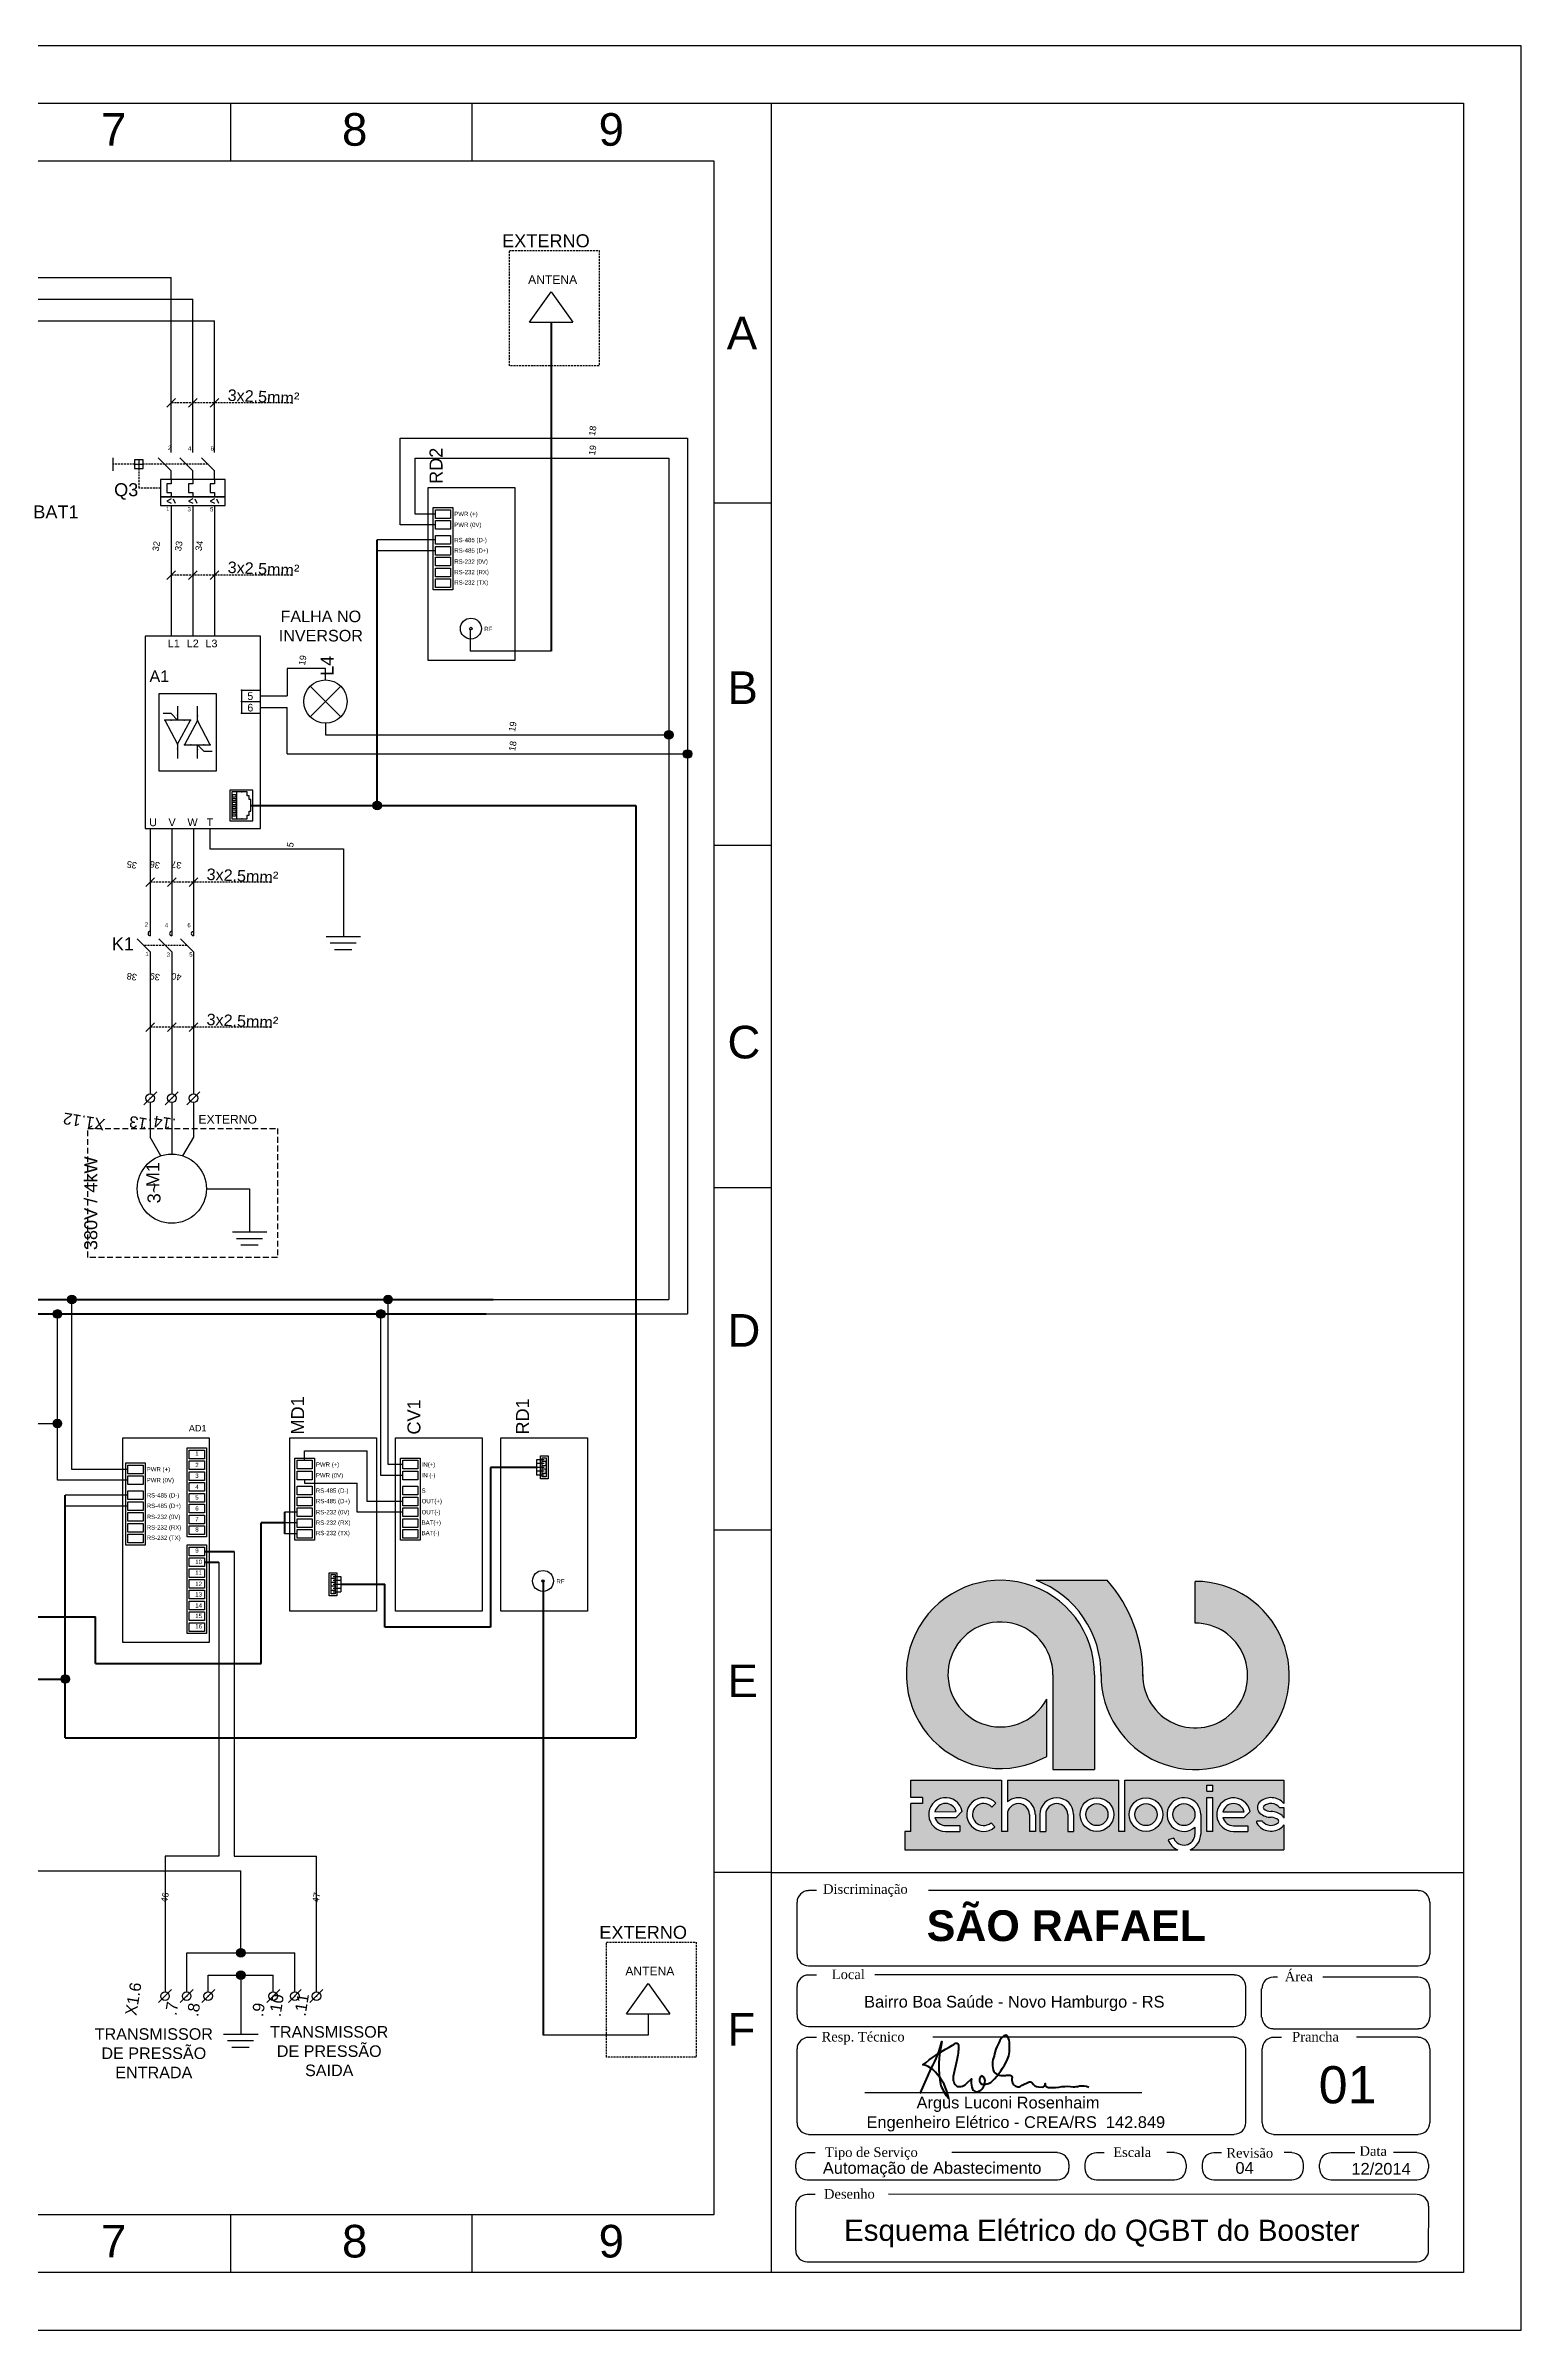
# Model space of a CAD drawing. Header units: millimetres. Extents: x 100 to 940, y 100 to 694.
# Drawn here: x 556 to 940, y 100 to 694 of the extents above; entities that cross this region are included whole.
import ezdxf
from ezdxf.enums import TextEntityAlignment as Align

# ---------------------------------------------------------------- set-up
doc = ezdxf.new("R2010")
doc.units = ezdxf.units.MM
doc.linetypes.add('DASHED', pattern=[0.75, 0.5, -0.25])
doc.layers.add('selo', color=7, linetype='Continuous')
doc.styles.add('Annotative', font='arial.ttf')
doc.styles.add('Notes', font='arial.ttf', dxfattribs={"height": 3})
doc.styles.get("Standard").update_dxf_attribs({"font": 'arial.ttf'})

msp = doc.modelspace()

# ---------------------------------------------------------------- hatches: boundary and pattern name
for points in [[(719.44, 514.8, 1), (717.19, 514.8, 1)], [(724.26, 509.8, 1), (722.01, 509.8, 1)], [(643.59, 496.43, 1), (641.34, 496.43, 1)], [(564.19, 367.97, 1), (561.94, 367.97, 1)], [(646.42, 367.97, 1), (644.17, 367.97, 1)], [(560.44, 364.22, 1), (558.19, 364.22, 1)], [(644.54, 364.22, 1), (642.29, 364.22, 1)], [(560.44, 335.73, 1), (558.19, 335.73, 1)], [(562.51, 269.32, 1), (560.26, 269.32, 1)], [(608.13, 198.14, 1), (605.88, 198.14, 1)], [(608.13, 192.34, 1), (605.88, 192.34, 1)]]:
    msp.add_hatch(color=256).paths.add_polyline_path(points)
at = {"layer": 'selo'}
h = msp.add_hatch(color=0, dxfattribs=at)
h.dxf.hatch_style = 1
h.paths.add_polyline_path([(832.33, 294.98), (813.8, 294.98, -0.314958), (830.72, 270.21, 2.411144), (855.21, 294.7), (855.21, 283.86, -2.45129), (841.58, 270.52, 0.182443)])
h.paths.add_polyline_path([(835.35, 243.04), (806.37, 243.04), (806.37, 237.41, -0.642986), (813.63, 234.09), (813.63, 229.71), (812.12, 229.71), (812.12, 234.09, 1), (806.37, 234.09), (806.37, 229.71), (804.86, 229.71), (804.86, 243.04), (781.24, 243.04), (781.24, 238.48), (784.26, 238.48), (784.26, 236.97), (781.23, 236.97), (781.23, 229.71), (779.69, 229.71), (779.69, 224.92), (850.67, 224.92, -0.214084), (848.15, 227.48), (849.6, 227.91, 0.821242), (855.14, 229.01), (855.14, 230.78, -4.60202), (856.65, 234.09), (856.65, 229.01, -0.309238), (853.85, 224.92), (878.25, 224.92), (878.25, 231.45, -0.100697), (877.78, 230.83, -0.45988), (871.2, 231.81), (871.2, 232.32), (872.69, 232.32, 0.427074), (876.81, 232, 0.410877), (876.82, 232.63, 0.186203), (874.92, 233.36, -0.181325), (872.05, 234.44, -0.458616), (872.04, 237.41, -0.41774), (878.25, 236.93), (878.25, 243.04), (836.89, 243.04), (836.89, 229.71), (835.35, 229.71)])
h.paths.add_polyline_path([(834.02, 234.09, -1), (825.25, 234.09, -1)], flags=16)
h.paths.add_polyline_path([(832.51, 234.09, -1), (826.76, 234.09, -1)], flags=0)
h.paths.add_polyline_path([(846.79, 234.09, -1), (838.03, 234.09, -1)], flags=16)
h.paths.add_polyline_path([(845.28, 234.09, -1), (839.54, 234.09, -1)], flags=0)
h.paths.add_polyline_path([(823.59, 234.09), (823.59, 229.71), (822.08, 229.71), (822.08, 234.09, 1), (816.33, 234.09), (816.33, 229.71), (814.82, 229.71), (814.82, 234.09, -1)], flags=16)
h.paths.add_polyline_path([(858.22, 241.69), (859.76, 241.69), (859.76, 240.17), (858.22, 240.17)], flags=16)
h.paths.add_polyline_path([(858.22, 238.48), (859.76, 238.48), (859.76, 229.67), (858.22, 229.67)], flags=16)
h.paths.add_polyline_path([(869.47, 234.88), (867.94, 233.3), (862.39, 233.3, 0.338023), (865.17, 231.18), (868.91, 231.18), (868.91, 229.67), (865.17, 229.67, -2.123663)], flags=16)
h.paths.add_polyline_path([(862.38, 234.78, -0.767778), (867.94, 234.81)], flags=0)
h.paths.add_polyline_path([(803.38, 237.05), (802.27, 236.02, 2.414214), (802.1, 231.96), (803.12, 230.85, -2.414214)], flags=16)
h.paths.add_polyline_path([(794.59, 234.92), (793.05, 233.34), (787.51, 233.34, 0.338023), (790.28, 231.22), (794.03, 231.22), (794.03, 229.71), (790.28, 229.71, -2.123663)], flags=16)
h.paths.add_polyline_path([(793.05, 234.85), (787.5, 234.82, -0.767778)], flags=0)
h.paths.add_polyline_path([(826.76, 234.09, 1), (832.51, 234.09, 1)], flags=0)
h.paths.add_polyline_path([(845.28, 234.09, 1), (839.54, 234.09, 1)], flags=0)
h.paths.add_polyline_path([(849.39, 234.09, 1), (855.14, 234.09, 1)], flags=17)
h.paths.add_polyline_path([(867.94, 234.81, 0.767778), (862.38, 234.78)], flags=0)
h.paths.add_polyline_path([(874.9, 234.87, -0.181325), (877.77, 233.8, -0.101013), (878.25, 233.18), (878.25, 235.92), (877.13, 235.92, 0.427074), (873.01, 236.24, 0.410877), (873, 235.61, 0.186203)], flags=17)
h.paths.add_polyline_path([(793.05, 234.85, 0.767778), (787.5, 234.82)], flags=0)
h = msp.add_hatch(color=0, dxfattribs=at)
h.dxf.hatch_style = 1
h.paths.add_polyline_path([(816.57, 249.21), (816.57, 264.06, -8.182778), (818.19, 270.43), (818.19, 245.77), (829, 245.77), (829, 270.37, 3.718524)])
h = msp.add_hatch(color=0, dxfattribs=at)
h.dxf.hatch_style = 1
h.paths.add_polyline_path([(787.5, 234.82), (793.05, 234.85, 0.767778)])
h.paths.add_polyline_path([(826.76, 234.09, 1), (832.51, 234.09, 1)])
h.paths.add_polyline_path([(839.54, 234.09, 1), (845.28, 234.09, 1)])
h.paths.add_polyline_path([(862.38, 234.78), (867.94, 234.81, 0.767778)])

# ---------------------------------------------------------------- linework, layer by layer
for p, q in [((604.44, 664), (604.44, 679)), ((667.22, 664), (667.22, 679)), ((745, 115), (745, 679)), ((208.82, 633.66), (588.93, 633.66)), ((588.93, 590.45), (588.93, 633.66)), ((682.07, 622.07), (687.69, 629.94)), ((687.69, 629.94), (693.32, 622.07)), ((214.45, 628.04), (594.55, 628.04)), ((594.55, 590.45), (594.55, 628.04)), ((220.07, 622.41), (600.18, 622.41)), ((600.18, 590.45), (600.18, 622.41)), ((682.07, 622.07), (693.32, 622.07)), ((590.05, 602.18), (587.8, 599.93)), ((595.68, 602.18), (593.43, 599.93)), ((601.3, 602.18), (599.05, 599.93)), ((588.93, 588.2), (588.93, 590.45)), ((594.55, 588.2), (594.55, 590.45)), ((600.18, 588.2), (600.18, 590.45)), ((648.46, 569.38), (648.46, 591.89)), ((648.46, 591.89), (711.14, 591.89)), ((711.14, 591.89), (723.14, 591.89)), ((723.14, 591.89), (723.14, 364.22)), ((573.74, 586.8), (573.74, 583.42)), ((579.37, 585.11), (581.62, 585.11)), ((580.49, 586.24), (580.49, 583.99)), ((588.93, 583.42), (585.55, 586.8)), ((588.93, 581.17), (588.93, 583.42)), ((594.55, 583.42), (591.18, 586.8)), ((594.55, 581.17), (594.55, 583.42)), ((600.18, 583.42), (596.8, 586.8)), ((600.18, 581.17), (600.18, 583.42)), ((652.35, 572.19), (652.35, 586.71)), ((652.35, 586.71), (718.31, 586.71)), ((718.31, 586.71), (718.31, 367.97)), ((588.93, 580.05), (587.8, 580.05)), ((587.8, 580.05), (587.8, 577.8)), ((587.8, 577.8), (588.93, 577.8)), ((588.93, 581.17), (588.93, 580.05)), ((588.93, 577.8), (588.93, 576.67)), ((594.55, 580.05), (593.43, 580.05)), ((593.43, 580.05), (593.43, 577.8)), ((593.43, 577.8), (594.55, 577.8)), ((594.55, 581.17), (594.55, 580.05)), ((594.55, 577.8), (594.55, 576.67)), ((600.18, 580.05), (599.05, 580.05)), ((599.05, 580.05), (599.05, 577.8)), ((599.05, 577.8), (600.18, 577.8)), ((600.18, 581.17), (600.18, 580.05)), ((600.18, 577.8), (600.18, 576.67)), ((588.93, 576.11), (587.8, 575.55)), ((587.8, 575.55), (588.93, 574.99)), ((588.93, 574.42), (588.93, 572.17)), ((588.93, 572.17), (588.93, 540.43)), ((589.42, 576.11), (589.97, 574.99)), ((594.55, 576.11), (593.43, 575.55)), ((593.43, 575.55), (594.55, 574.99)), ((594.55, 574.42), (594.55, 572.17)), ((594.55, 572.17), (594.55, 540.43)), ((595.05, 576.11), (595.59, 574.99)), ((600.18, 576.11), (599.05, 575.55)), ((599.05, 575.55), (600.18, 574.99)), ((600.18, 574.42), (600.18, 572.17)), ((600.18, 572.17), (600.18, 540.43)), ((600.67, 576.11), (601.22, 574.99)), ((657.63, 572.19), (652.35, 572.19)), ((745, 575), (730, 575)), ((657.63, 565.44), (642.46, 565.44)), ((657.63, 569.38), (648.46, 569.38)), ((657.63, 562.63), (642.46, 562.63)), ((590.06, 557.43), (587.81, 555.18)), ((595.68, 557.43), (593.43, 555.18)), ((601.31, 557.43), (599.06, 555.18)), ((666.68, 542.12), (666.68, 536.49)), ((687.69, 536.49), (666.68, 536.49)), ((624.03, 532.05), (619.03, 532.05)), ((619.03, 532.05), (619.03, 524.93)), ((629.03, 532.05), (624.03, 532.05)), ((629.03, 529.05), (629.03, 532.05)), ((607.16, 526.43), (607.16, 520.43)), ((607.16, 526.43), (612.16, 526.43)), ((607.16, 523.43), (612.16, 523.43)), ((612.16, 523.43), (612.16, 526.43)), ((612.16, 524.93), (619.03, 524.93)), ((633.01, 527.4), (625.05, 519.45)), ((625.05, 527.4), (633.01, 519.45)), ((588.93, 520.3), (586.79, 520.3)), ((593.93, 518.63), (587.26, 518.63)), ((587.26, 518.63), (590.59, 512.38)), ((590.59, 518.63), (588.93, 520.3)), ((590.59, 522.22), (590.59, 518.63)), ((590.59, 512.38), (593.93, 518.63)), ((595.72, 518.47), (592.39, 512.22)), ((595.72, 518.47), (595.72, 522.22)), ((599.05, 512.22), (595.72, 518.47)), ((607.16, 520.43), (612.16, 520.43)), ((612.16, 521.93), (619.03, 521.93)), ((619.03, 509.8), (619.03, 521.93)), ((629.03, 517.8), (629.03, 514.8)), ((590.59, 512.38), (590.59, 508.63)), ((592.39, 512.22), (599.05, 512.22)), ((595.72, 508.63), (595.72, 512.22)), ((595.72, 512.22), (597.38, 510.55)), ((629.03, 514.8), (718.31, 514.8)), ((597.38, 510.55), (599.53, 510.55)), ((619.03, 509.8), (723.14, 509.8)), ((608.66, 499.93), (604.66, 499.93)), ((604.66, 499.93), (604.66, 492.93)), ((605.99, 492.93), (605.99, 499.93)), ((608.66, 498.93), (608.66, 499.93)), ((609.16, 498.93), (608.66, 498.93)), ((609.16, 497.93), (609.16, 498.93)), ((608.66, 492.93), (608.66, 493.93)), ((608.66, 493.93), (609.16, 493.93)), ((609.66, 497.93), (609.16, 497.93)), ((609.16, 493.93), (609.16, 494.93)), ((609.16, 494.93), (609.66, 494.93)), ((609.66, 494.93), (609.66, 497.93)), ((583.45, 490.43), (583.45, 462.56)), ((589.07, 490.43), (589.07, 462.56)), ((594.7, 490.43), (594.7, 462.56)), ((598.96, 490.43), (598.96, 485.17)), ((604.66, 492.93), (608.66, 492.93)), ((598.96, 485.17), (633.68, 485.17)), ((633.68, 485.17), (633.68, 462.35)), ((745, 486), (730, 486)), ((584.57, 477.62), (582.32, 475.37)), ((590.2, 477.62), (587.95, 475.37)), ((595.82, 477.62), (593.57, 475.37)), ((583.45, 458.34), (580.07, 461.72)), ((583.45, 458.34), (583.45, 456.09)), ((589.07, 458.34), (585.7, 461.72)), ((589.07, 458.34), (589.07, 456.09)), ((594.7, 458.34), (591.32, 461.72)), ((594.7, 458.34), (594.7, 456.09)), ((629.18, 462.35), (638.18, 462.35)), ((630.25, 460.67), (637, 460.67)), ((631.38, 458.98), (635.88, 458.98)), ((583.45, 456.09), (583.45, 421.42)), ((589.07, 456.09), (589.07, 421.42)), ((594.7, 456.09), (594.7, 421.42)), ((584.57, 439.88), (582.32, 437.63)), ((590.2, 439.88), (587.95, 437.63)), ((595.82, 439.88), (593.57, 437.63)), ((585.14, 421.98), (581.76, 418.61)), ((590.76, 421.98), (587.39, 418.61)), ((596.39, 421.98), (593.01, 418.61)), ((583.45, 419.17), (583.45, 410.21)), ((589.07, 419.17), (589.07, 405.79)), ((594.7, 419.17), (594.7, 410.21)), ((586.26, 405.34), (583.45, 410.21)), ((594.7, 410.21), (591.89, 405.34)), ((598.07, 396.79), (609.32, 396.79)), ((609.32, 396.79), (609.32, 385.54)), ((745, 397), (730, 397)), ((604.82, 385.54), (613.82, 385.54)), ((605.89, 383.85), (612.64, 383.85)), ((607.03, 382.16), (611.53, 382.16)), ((559.31, 321.02), (559.31, 364.22)), ((563.06, 323.83), (563.06, 367.97)), ((643.41, 322.25), (643.41, 364.22)), ((645.3, 325.06), (645.3, 367.97)), ((670.79, 364.22), (723.14, 364.22)), ((672.67, 367.97), (718.31, 367.97)), ((549.73, 335.73), (559.31, 335.73)), ((623.61, 326.19), (623.61, 328.68)), ((623.61, 328.68), (639.86, 328.68)), ((639.86, 315.5), (639.86, 328.68)), ((684.91, 327.34), (685.91, 327.34)), ((577.66, 321.02), (559.31, 321.02)), ((577.66, 323.83), (563.06, 323.83)), ((623.61, 321.13), (623.61, 320.24)), ((649.14, 322.25), (643.41, 322.25)), ((649.14, 325.06), (645.3, 325.06)), ((685.91, 326.34), (683.91, 326.34)), ((683.91, 326.34), (683.91, 322.34)), ((685.91, 325.34), (683.91, 325.34)), ((685.91, 324.34), (683.91, 324.34)), ((685.91, 323.34), (683.91, 323.34)), ((685.91, 322.34), (683.91, 322.34)), ((686.41, 325.84), (685.41, 325.84)), ((685.41, 324.84), (686.41, 324.84)), ((686.41, 323.84), (685.41, 323.84)), ((685.41, 321.84), (685.41, 322.84)), ((685.41, 322.84), (686.41, 322.84)), ((686.41, 324.84), (686.41, 325.84)), ((686.41, 322.84), (686.41, 323.84)), ((577.66, 317.08), (561.38, 317.08)), ((623.61, 320.24), (637.28, 320.24)), ((637.28, 312.69), (637.28, 320.24)), ((649.14, 315.5), (639.86, 315.5)), ((577.66, 314.27), (561.38, 314.27)), ((621.64, 312.69), (618.39, 312.69)), ((621.64, 309.88), (618.39, 309.88)), ((649.14, 312.69), (637.28, 312.69)), ((621.64, 307.06), (618.39, 307.06)), ((745, 308), (730, 308)), ((601.33, 299.69), (601.33, 223.23)), ((605.27, 302.5), (605.27, 223.23)), ((630.03, 296.96), (631.03, 296.96)), ((631.53, 295.46), (630.53, 295.46)), ((630.53, 294.46), (631.53, 294.46)), ((631.53, 293.46), (630.53, 293.46)), ((630.53, 291.46), (630.53, 292.46)), ((630.53, 292.46), (631.53, 292.46)), ((631.03, 295.98), (633.03, 295.98)), ((631.03, 294.98), (633.03, 294.98)), ((631.03, 293.98), (633.03, 293.98)), ((631.03, 292.98), (633.03, 292.98)), ((631.03, 291.98), (633.03, 291.98)), ((631.53, 294.46), (631.53, 295.46)), ((631.53, 293.46), (631.53, 294.46)), ((631.53, 292.46), (631.53, 293.46)), ((633.03, 295.98), (633.03, 291.98)), ((587.31, 223.23), (587.31, 188)), ((601.33, 223.23), (587.31, 223.23)), ((605.27, 223.23), (626.69, 223.23)), ((626.69, 188), (626.69, 223.23)), ((494.21, 219.48), (607, 219.48)), ((607, 198.14), (607, 219.48)), ((745, 219), (730, 219)), ((592.94, 188), (592.94, 198.14)), ((592.94, 198.14), (621.06, 198.14)), ((621.06, 188), (621.06, 198.14)), ((598.56, 192.34), (615.44, 192.34)), ((598.56, 188), (598.56, 192.34)), ((607, 192.34), (607, 177.02)), ((615.44, 188), (615.44, 192.34)), ((707.35, 182.31), (712.98, 190.19)), ((712.98, 190.19), (718.6, 182.31)), ((585.63, 185.19), (589, 188.56)), ((591.25, 185.19), (594.63, 188.56)), ((596.88, 185.19), (600.25, 188.56)), ((613.75, 185.19), (617.13, 188.56)), ((619.38, 185.19), (622.75, 188.56)), ((625, 185.19), (628.38, 188.56)), ((707.35, 182.31), (718.6, 182.31)), ((712.98, 182.31), (712.98, 176.69)), ((602.5, 177.02), (611.5, 177.02)), ((603.57, 175.34), (610.32, 175.34)), ((604.71, 173.65), (609.21, 173.65)), ((712.98, 176.69), (685.6, 176.69)), ((604.44, 115), (604.44, 130)), ((667.22, 115), (667.22, 130))]:
    msp.add_line(p, q)
at = {"lineweight": 50}
for p, q in [((687.69, 622.07), (687.69, 536.49)), ((642.46, 496.43), (642.46, 565.44)), ((609.66, 496.43), (709.75, 496.43)), ((638.72, 496.43), (642.46, 496.43)), ((709.75, 496.43), (709.75, 254.07)), ((428.31, 367.97), (672.67, 367.97)), ((440.33, 364.22), (670.79, 364.22)), ((683.91, 324.34), (671.97, 324.34)), ((671.97, 324.34), (671.97, 282.76)), ((561.38, 269.32), (561.38, 317.08)), ((618.39, 309.88), (612.33, 309.88)), ((612.33, 273.38), (612.33, 309.88)), ((618.39, 312.69), (618.39, 307.06)), ((597.56, 302.5), (605.27, 302.5)), ((597.56, 299.69), (601.33, 299.69)), ((633.03, 293.98), (644.5, 293.98)), ((644.5, 282.76), (644.5, 293.98)), ((685.6, 294.81), (685.6, 176.69)), ((553.61, 285.48), (569.26, 285.48)), ((569.26, 273.38), (569.26, 285.48)), ((671.97, 282.76), (644.5, 282.76)), ((569.26, 273.38), (612.33, 273.38)), ((553.56, 269.32), (561.38, 269.32)), ((561.38, 254.07), (561.38, 269.32)), ((561.38, 254.07), (709.75, 254.07))]:
    msp.add_line(p, q, dxfattribs=at)
at = {"linetype": 'DASHED'}
for p, q in [((620.26, 601.05), (588.93, 601.05)), ((579.37, 585.11), (573.74, 585.11)), ((580.49, 583.99), (580.49, 578.92)), ((598.49, 585.11), (581.62, 585.11)), ((586.12, 578.92), (580.49, 578.92)), ((620.26, 556.3), (588.93, 556.3)), ((614.78, 476.49), (583.45, 476.49)), ((593.01, 460.03), (581.76, 460.03)), ((614.78, 438.75), (583.45, 438.75))]:
    msp.add_line(p, q, dxfattribs=at)
for points in [[(100, 100), (940, 100), (940, 693.94), (100, 693.94)], [(150, 679), (925, 679), (925, 115), (150, 115)], [(165, 664), (730, 664), (730, 130), (165, 130)], [(655.78, 579.11), (678.28, 579.11), (678.28, 534.11), (655.78, 534.11)], [(657.07, 552.5), (657.07, 573.88), (662.13, 573.88), (662.13, 552.5)], [(657.63, 571.06), (657.63, 573.31), (661.57, 573.31), (661.57, 571.06)], [(657.63, 568.25), (657.63, 570.5), (661.57, 570.5), (661.57, 568.25)], [(657.63, 564.31), (657.63, 566.56), (661.57, 566.56), (661.57, 564.31)], [(657.63, 561.5), (657.63, 563.75), (661.57, 563.75), (661.57, 561.5)], [(657.63, 558.69), (657.63, 560.94), (661.57, 560.94), (661.57, 558.69)], [(657.63, 555.88), (657.63, 558.13), (661.57, 558.13), (661.57, 555.88)], [(657.63, 553.06), (657.63, 555.31), (661.57, 555.31), (661.57, 553.06)], [(582.16, 490.43), (612.16, 490.43), (612.16, 540.43), (582.16, 540.43)], [(585.66, 505.43), (600.66, 505.43), (600.66, 525.43), (585.66, 525.43)], [(610.16, 492.43), (610.16, 500.43), (604.16, 500.43), (604.16, 492.43)], [(605.8, 498.68), (605.8, 499.18), (604.8, 499.18), (604.8, 498.68)], [(605.8, 497.68), (605.8, 498.18), (604.8, 498.18), (604.8, 497.68)], [(605.8, 497.68), (605.8, 498.18), (604.8, 498.18), (604.8, 497.68)], [(605.8, 496.68), (605.8, 497.18), (604.8, 497.18), (604.8, 496.68)], [(605.8, 496.68), (605.8, 497.18), (604.8, 497.18), (604.8, 496.68)], [(605.8, 496.68), (605.8, 497.18), (604.8, 497.18), (604.8, 496.68)], [(605.8, 495.68), (605.8, 496.18), (604.8, 496.18), (604.8, 495.68)], [(605.8, 495.68), (605.8, 496.18), (604.8, 496.18), (604.8, 495.68)], [(605.8, 495.68), (605.8, 496.18), (604.8, 496.18), (604.8, 495.68)], [(605.8, 495.68), (605.8, 496.18), (604.8, 496.18), (604.8, 495.68)], [(605.8, 494.68), (605.8, 495.18), (604.8, 495.18), (604.8, 494.68)], [(605.8, 494.68), (605.8, 495.18), (604.8, 495.18), (604.8, 494.68)], [(605.8, 494.68), (605.8, 495.18), (604.8, 495.18), (604.8, 494.68)], [(605.8, 493.68), (605.8, 494.18), (604.8, 494.18), (604.8, 493.68)], [(605.8, 493.68), (605.8, 494.18), (604.8, 494.18), (604.8, 493.68)], [(576.31, 331.98), (598.81, 331.98), (598.81, 278.78), (576.31, 278.78)], [(593.06, 306.32), (593.06, 329.39), (598.12, 329.39), (598.12, 306.32)], [(593.62, 326.57), (593.62, 328.82), (597.56, 328.82), (597.56, 326.57)], [(619.78, 331.98), (642.28, 331.98), (642.28, 286.98), (619.78, 286.98)], [(621.08, 305.38), (621.08, 326.75), (626.14, 326.75), (626.14, 305.38)], [(647.28, 331.98), (669.78, 331.98), (669.78, 286.98), (647.28, 286.98)], [(648.58, 305.38), (648.58, 326.75), (653.64, 326.75), (653.64, 305.38)], [(674.66, 331.98), (697.16, 331.98), (697.16, 286.98), (674.66, 286.98)], [(684.91, 327.34), (686.91, 327.34), (686.91, 321.34), (684.91, 321.34)], [(685.41, 321.84), (685.41, 326.84), (686.41, 326.84), (686.41, 321.84)], [(577.09, 304.14), (577.09, 325.52), (582.16, 325.52), (582.16, 304.14)], [(577.66, 322.7), (577.66, 324.95), (581.59, 324.95), (581.59, 322.7)], [(577.66, 319.89), (577.66, 322.14), (581.59, 322.14), (581.59, 319.89)], [(593.62, 323.76), (593.62, 326.01), (597.56, 326.01), (597.56, 323.76)], [(593.62, 320.95), (593.62, 323.2), (597.56, 323.2), (597.56, 320.95)], [(621.64, 323.94), (621.64, 326.19), (625.58, 326.19), (625.58, 323.94)], [(621.64, 321.13), (621.64, 323.38), (625.58, 323.38), (625.58, 321.13)], [(649.14, 323.94), (649.14, 326.19), (653.08, 326.19), (653.08, 323.94)], [(649.14, 321.13), (649.14, 323.38), (653.08, 323.38), (653.08, 321.13)], [(577.66, 315.95), (577.66, 318.2), (581.59, 318.2), (581.59, 315.95)], [(577.66, 313.14), (577.66, 315.39), (581.59, 315.39), (581.59, 313.14)], [(593.62, 318.14), (593.62, 320.39), (597.56, 320.39), (597.56, 318.14)], [(593.62, 315.32), (593.62, 317.57), (597.56, 317.57), (597.56, 315.32)], [(621.64, 317.19), (621.64, 319.44), (625.58, 319.44), (625.58, 317.19)], [(621.64, 314.38), (621.64, 316.63), (625.58, 316.63), (625.58, 314.38)], [(649.14, 317.19), (649.14, 319.44), (653.08, 319.44), (653.08, 317.19)], [(649.14, 314.38), (649.14, 316.63), (653.08, 316.63), (653.08, 314.38)], [(577.66, 310.33), (577.66, 312.58), (581.59, 312.58), (581.59, 310.33)], [(577.66, 307.52), (577.66, 309.77), (581.59, 309.77), (581.59, 307.52)], [(593.62, 312.51), (593.62, 314.76), (597.56, 314.76), (597.56, 312.51)], [(593.62, 309.7), (593.62, 311.95), (597.56, 311.95), (597.56, 309.7)], [(593.62, 306.89), (593.62, 309.14), (597.56, 309.14), (597.56, 306.89)], [(621.64, 311.56), (621.64, 313.81), (625.58, 313.81), (625.58, 311.56)], [(621.64, 308.75), (621.64, 311), (625.58, 311), (625.58, 308.75)], [(649.14, 311.56), (649.14, 313.81), (653.08, 313.81), (653.08, 311.56)], [(649.14, 308.75), (649.14, 311), (653.08, 311), (653.08, 308.75)], [(577.66, 304.7), (577.66, 306.95), (581.59, 306.95), (581.59, 304.7)], [(593.06, 281.13), (593.06, 304.19), (598.12, 304.19), (598.12, 281.13)], [(593.62, 301.38), (593.62, 303.63), (597.56, 303.63), (597.56, 301.38)], [(621.64, 305.94), (621.64, 308.19), (625.58, 308.19), (625.58, 305.94)], [(649.14, 305.94), (649.14, 308.19), (653.08, 308.19), (653.08, 305.94)], [(593.62, 298.56), (593.62, 300.81), (597.56, 300.81), (597.56, 298.56)], [(593.62, 295.75), (593.62, 298), (597.56, 298), (597.56, 295.75)], [(593.62, 292.94), (593.62, 295.19), (597.56, 295.19), (597.56, 292.94)], [(593.62, 290.13), (593.62, 292.38), (597.56, 292.38), (597.56, 290.13)], [(630.03, 296.96), (632.03, 296.96), (632.03, 290.96), (630.03, 290.96)], [(630.53, 291.46), (630.53, 296.46), (631.53, 296.46), (631.53, 291.46)], [(593.62, 287.31), (593.62, 289.56), (597.56, 289.56), (597.56, 287.31)], [(593.62, 284.5), (593.62, 286.75), (597.56, 286.75), (597.56, 284.5)], [(593.62, 281.69), (593.62, 283.94), (597.56, 283.94), (597.56, 281.69)]]:
    msp.add_lwpolyline(points, close=True)
at = {"linetype": 'DASHED', "lineweight": 30}
for points in [[(676.87, 640.69), (700.17, 640.69), (700.17, 610.75), (676.87, 610.75)], [(702.15, 200.94), (725.45, 200.94), (725.45, 171), (702.15, 171)]]:
    msp.add_lwpolyline(points, close=True, dxfattribs=at)
at = {"lineweight": 30}
for points in [[(579.37, 583.99), (581.62, 583.99), (581.62, 586.24), (579.37, 586.24)], [(586.12, 576.67), (602.99, 576.67), (602.99, 581.17), (586.12, 581.17)], [(586.12, 574.42), (602.99, 574.42), (602.99, 576.67), (586.12, 576.67)]]:
    msp.add_lwpolyline(points, close=True, dxfattribs=at)
at = {"linetype": 'DASHED', "lineweight": 30, "ltscale": 3}
msp.add_lwpolyline([(567.25, 412.48), (616.53, 412.48), (616.53, 378.92), (567.25, 378.92)], close=True, dxfattribs=at)
for centre, radius in [((666.85, 542.4), 2.72), ((666.85, 542.4), 0.331), ((718.31, 514.8), 1.12), ((723.14, 509.8), 1.12), ((642.46, 496.43), 1.12), ((563.06, 367.97), 1.12), ((645.3, 367.97), 1.12), ((559.31, 364.22), 1.12), ((643.41, 364.22), 1.12), ((559.31, 335.73), 1.12), ((685.6, 294.81), 2.72), ((685.6, 294.81), 0.331), ((561.38, 269.32), 1.12), ((607, 198.14), 1.12), ((607, 192.34), 1.12)]:
    msp.add_circle(centre, radius)
at = {"lineweight": 30}
for centre, radius in [((629.03, 523.43), 5.62), ((583.45, 420.29), 1.12), ((589.07, 420.29), 1.12), ((594.7, 420.29), 1.12), ((589.07, 396.79), 9), ((587.31, 186.88), 1.12), ((592.94, 186.88), 1.12), ((598.56, 186.88), 1.12), ((615.44, 186.88), 1.12), ((621.06, 186.88), 1.12), ((626.69, 186.88), 1.12)]:
    msp.add_circle(centre, radius, dxfattribs=at)
for centre, start, end in [((583.45, 463.12), 90, 270), ((589.07, 463.12), 90.12442, 269.86761), ((594.7, 463.12), 89.99286, 270.0076)]:
    msp.add_arc(centre, 0.562, start, end, dxfattribs=at)
for p in [(607.16, 526.43), (607.16, 523.43), (587.26, 518.63), (588.93, 518.63), (588.93, 518.63), (590.59, 519.88), (592.26, 518.63), (592.26, 518.63), (593.93, 518.63), (595.72, 519.72), (595.72, 518.47), (607.16, 520.43), (590.59, 512.38), (590.59, 511.13), (592.39, 512.22), (594.05, 512.22), (594.05, 512.22), (595.72, 510.97), (597.39, 512.22), (597.39, 512.22), (599.05, 512.22), (605.99, 499.93), (607.32, 499.93), (605.99, 492.93), (607.32, 492.93)]:
    msp.add_point(p)
for p in [(583.45, 420.29), (589.07, 420.29), (592.94, 186.88), (598.56, 186.88), (615.44, 186.88), (621.06, 186.88), (626.69, 186.88)]:
    msp.add_point(p, dxfattribs=at)
at = {"layer": 'selo', "color": 0}
for p, q in [((813.8, 294.98), (832.33, 294.98)), ((855.21, 283.86), (855.21, 294.7)), ((818.19, 270.43), (818.19, 245.77)), ((829, 270.37), (829, 245.77)), ((816.57, 264.06), (816.57, 249.21)), ((818.19, 245.77), (829, 245.77)), ((781.24, 238.48), (781.24, 243.04)), ((781.24, 243.04), (804.86, 243.04)), ((784.26, 238.48), (781.24, 238.48)), ((784.26, 238.48), (784.26, 236.97)), ((804.86, 243.04), (804.86, 229.71)), ((806.37, 243.04), (806.37, 237.41)), ((806.37, 243.04), (835.35, 243.04)), ((835.35, 229.71), (835.35, 243.04)), ((836.89, 243.04), (878.25, 243.04)), ((836.89, 229.71), (836.89, 243.01)), ((858.22, 240.17), (858.22, 241.69)), ((858.22, 241.69), (859.76, 241.69)), ((858.22, 240.17), (859.76, 240.17)), ((858.22, 229.67), (858.22, 238.48)), ((858.22, 238.48), (859.76, 238.48)), ((859.76, 240.17), (859.76, 241.69)), ((859.76, 229.67), (859.76, 238.48)), ((878.25, 243.04), (878.25, 236.93)), ((781.23, 229.71), (781.23, 236.97)), ((784.26, 236.97), (781.23, 236.97)), ((787.5, 234.82), (793.05, 234.85)), ((787.51, 233.34), (793.05, 233.34)), ((793.05, 233.34), (794.59, 234.92)), ((802.1, 231.96), (803.12, 230.85)), ((802.27, 236.02), (803.38, 237.05)), ((806.37, 234.09), (806.37, 229.71)), ((812.12, 234.09), (812.12, 229.71)), ((813.63, 234.09), (813.63, 229.71)), ((814.82, 234.09), (814.82, 229.71)), ((816.33, 234.09), (816.33, 229.71)), ((822.08, 234.09), (822.08, 229.71)), ((823.59, 234.09), (823.59, 229.71)), ((856.65, 234.09), (856.65, 229.01)), ((862.38, 234.78), (867.94, 234.81)), ((862.39, 233.3), (867.94, 233.3)), ((867.94, 233.3), (869.47, 234.88)), ((872.69, 232.32), (871.2, 232.32)), ((871.2, 231.81), (871.2, 232.32)), ((877.13, 235.92), (878.25, 235.92)), ((878.25, 235.92), (878.25, 233.18)), ((781.23, 229.71), (779.69, 229.71)), ((779.69, 229.71), (779.69, 224.92)), ((790.28, 231.22), (794.03, 231.22)), ((790.28, 229.71), (794.03, 229.71)), ((794.03, 231.22), (794.03, 229.71)), ((806.37, 229.71), (804.86, 229.71)), ((813.63, 229.71), (812.12, 229.71)), ((814.82, 229.71), (816.33, 229.71)), ((822.08, 229.71), (823.59, 229.71)), ((830.17, 229.74), (829.63, 229.71)), ((836.89, 229.71), (835.35, 229.71)), ((849.6, 227.91), (848.15, 227.48)), ((855.14, 230.78), (855.14, 229.01)), ((859.76, 229.67), (858.22, 229.67)), ((865.17, 231.18), (868.91, 231.18)), ((865.17, 229.67), (868.91, 229.67)), ((868.91, 231.18), (868.91, 229.67)), ((878.25, 231.45), (878.25, 224.92)), ((779.69, 224.92), (850.67, 224.92)), ((853.85, 224.92), (878.25, 224.92)), ((745, 219), (925, 219)), ((756.69, 214.33), (754.66, 214.33)), ((913.21, 214.33), (785.84, 214.33)), ((751.61, 211.28), (751.61, 197.78)), ((916.26, 197.78), (916.26, 211.28)), ((754.66, 194.73), (913.21, 194.73)), ((754.66, 192.4), (756.69, 192.4)), ((865.35, 192.4), (771.93, 192.4)), ((876.56, 191.84), (875.51, 191.84)), ((913.21, 191.84), (888.36, 191.84)), ((751.61, 189.35), (751.61, 181.99)), ((868.39, 181.99), (868.39, 189.35)), ((872.46, 181.43), (872.46, 188.79)), ((916.26, 181.43), (916.26, 188.79)), ((754.66, 178.94), (865.35, 178.94)), ((875.51, 178.39), (913.21, 178.39)), ((751.61, 173.14), (751.61, 153.98)), ((754.66, 176.19), (756.69, 176.19)), ((865.35, 176.19), (787, 176.19)), ((868.39, 153.98), (868.39, 173.14)), ((872.55, 173.14), (872.55, 153.98)), ((875.6, 176.19), (877.63, 176.19)), ((913.21, 176.19), (897.13, 176.19)), ((916.26, 153.98), (916.26, 173.14)), ((769.31, 161.86), (841.3, 161.86)), ((754.66, 150.93), (865.35, 150.93)), ((875.6, 150.93), (913.21, 150.93)), ((751.26, 143.15), (751.26, 142.13)), ((754.31, 146.2), (756.34, 146.2)), ((819.36, 146.2), (791.92, 146.2)), ((822.41, 142.13), (822.41, 143.15)), ((826.47, 143.15), (826.47, 142.13)), ((829.52, 146.2), (831.56, 146.2)), ((849.85, 146.2), (847.82, 146.2)), ((852.9, 142.13), (852.9, 143.15)), ((856.97, 143.15), (856.97, 142.13)), ((860.01, 146.2), (862.05, 146.2)), ((880.34, 146.2), (878.31, 146.2)), ((883.39, 142.13), (883.39, 143.15)), ((887.46, 143.15), (887.46, 142.13)), ((890.51, 146.2), (896.7, 146.2)), ((912.87, 146.2), (906.79, 146.2)), ((915.92, 142.13), (915.92, 143.15)), ((754.31, 139.08), (819.36, 139.08)), ((829.52, 139.08), (849.85, 139.08)), ((860.01, 139.08), (880.34, 139.08)), ((890.51, 139.08), (912.87, 139.08)), ((751.26, 132.31), (751.26, 120.82)), ((754.31, 135.36), (756.34, 135.36)), ((912.72, 135.31), (775.47, 135.36)), ((915.89, 120.81), (915.94, 132.31)), ((754.31, 117.82), (912.89, 117.82))]:
    msp.add_line(p, q, dxfattribs=at)
msp.add_lwpolyline([(745, 115), (745, 219), (925, 219), (925, 115)], close=True, dxfattribs=at)
at = {"layer": 'selo', "color": 0, "linetype": 'Continuous', "lineweight": 40, "transparency": 33554687}
msp.add_lwpolyline([(783.71, 161.57), (786.63, 168.22, 0.05993), (789.33, 175.04, 0.114734), (789.08, 163.67, 0.105575), (791.11, 160.29, 0.152792), (787.63, 167.08, 0.174248), (784.39, 169.03, -0.042414), (791.18, 173.62, 0.031525), (792.89, 174.61, -0.590951), (793.63, 173.83, -0.072), (793.17, 170.24), (792.28, 166.01, 0.292783), (793.28, 163.42, 0.292783), (795.87, 164.34), (797.01, 165.37, 0.084237), (797.12, 163.21, 0.426622), (798.79, 162.03, 0.240648), (800.53, 164.41, 0.382176), (799.64, 166.16, 0.493606), (799.64, 163.99, 0.220907), (802.42, 164.77, 0.080728), (806.4, 170.45, 0.11357), (806.91, 174.35, 0.101958), (806.48, 176.38, 0.356196), (805.74, 176.66, 0.192525), (804.76, 175.82, 0.098877), (802.91, 171.31, 0.195151), (802.81, 167.22, 0.246302), (805.86, 166.26, -0.124424), (807.06, 166.31, -0.323775), (807.56, 165.76, 0.115641), (807.71, 164.34, 0.432756), (809.7, 163.42, -0.031443), (811.86, 164.54, -0.343208), (812.82, 164.33, 0.248336), (814.47, 163.28), (815.44, 163.24, 0.553873), (816.15, 164.19, 0.474188), (817.24, 163.13, 0.048993), (820.55, 163.35, -0.070964), (823.46, 163.31, 0.086771), (825.09, 163.52, -0.151332), (827.53, 163.24)], format="xyb", dxfattribs=at)
at = {"layer": 'selo', "color": 0}
for centre, radius in [((829.63, 234.09), 4.38), ((842.41, 234.09), 4.38), ((829.63, 234.09), 2.87), ((842.41, 234.09), 2.87), ((852.26, 234.09), 2.87)]:
    msp.add_circle(centre, radius, dxfattribs=at)
for centre, radius, start, end in [((804.54, 270.51), 24.47, 359.67995, 299.47158), ((804.56, 270.5), 26.17, 359.37989, 69.30885), ((855.19, 270.24), 24.47, 179.36588, 89.95278), ((804.56, 270.5), 37.02, 359.35419, 41.3911), ((804.55, 270.5), 13.64, 359.69791, 331.82812), ((855.21, 270.23), 13.63, 178.81377, 90), ((790.28, 234.09), 4.38, 10.86006, 270), ((800.16, 234.08), 4.38, 42.62208, 312.62208), ((809.24, 234.09), 4.38, 0, 130.96179), ((819.2, 234.09), 4.38, 0, 180), ((852.26, 234.09), 4.38, 0, 310.96179), ((865.17, 234.05), 4.38, 10.86006, 270), ((874.91, 234.1), 4.38, 40.22623, 130.91522), ((790.28, 234.09), 2.87, 15.26166, 165.32676), ((790.28, 234.09), 2.87, 195.29423, 270), ((800.16, 234.08), 2.87, 42.62208, 312.62208), ((809.24, 234.09), 2.87, 0, 180), ((819.2, 234.09), 2.87, 0, 180), ((865.17, 234.05), 2.87, 15.26166, 165.32676), ((865.17, 234.05), 2.87, 195.29423, 270), ((874.91, 234.14), 4.38, 212.12828, 310.91522), ((873.33, 235.92), 1.96, 130.76197, 229.30976), ((874.91, 237.73), 4.37, 229.01082, 270.04177), ((874.91, 234.13), 2.86, 219.28503, 311.78937), ((873.33, 235.92), 0.45, 127.13552, 232.25915), ((874.9, 237.7), 2.82, 227.77573, 270.15365), ((874.91, 234.11), 2.86, 39.28503, 131.78937), ((874.91, 230.51), 4.37, 49.01082, 90.04177), ((874.92, 230.54), 2.82, 47.77573, 90.15365), ((876.49, 232.32), 0.45, 307.13552, 52.25915), ((876.49, 232.32), 1.96, 26.23751, 49.30976), ((852.26, 229.01), 4.38, 200.39961, 248.7344), ((852.26, 229.01), 2.87, 202.42288, 0), ((852.26, 229.01), 4.38, 291.2656, 0), ((876.49, 232.32), 1.96, 310.76197, 333.76249), ((754.66, 211.28), 3, 90, 180), ((913.21, 211.28), 3, 0, 90), ((754.66, 197.78), 3, 180, 270), ((913.21, 197.78), 3, 270, 0), ((754.66, 189.35), 3, 90, 180), ((865.35, 189.35), 3, 0, 90), ((875.51, 188.79), 3, 90, 180), ((913.21, 188.79), 3, 0, 90), ((754.66, 181.99), 3, 180, 270), ((865.35, 181.99), 3, 270, 0), ((875.51, 181.43), 3, 180, 270), ((913.21, 181.43), 3, 270, 0), ((754.66, 173.14), 3, 90, 180), ((865.35, 173.14), 3, 0, 90), ((875.6, 173.14), 3, 90, 180), ((913.21, 173.14), 3, 0, 90), ((754.66, 153.98), 3, 180, 270), ((865.35, 153.98), 3, 270, 0), ((875.6, 153.98), 3, 180, 270), ((913.21, 153.98), 3, 270, 0), ((754.31, 143.15), 3, 90, 180), ((819.36, 143.15), 3, 0, 90), ((829.52, 143.15), 3, 90, 180), ((849.85, 143.15), 3, 0, 90), ((860.01, 143.15), 3, 90, 180), ((880.34, 143.15), 3, 0, 90), ((890.51, 143.15), 3, 90, 180), ((912.87, 143.15), 3, 0, 90), ((754.31, 142.13), 3, 180, 270), ((819.36, 142.13), 3, 270, 0), ((829.52, 142.13), 3, 180, 270), ((849.85, 142.13), 3, 270, 0), ((860.01, 142.13), 3, 180, 270), ((880.34, 142.13), 3, 270, 0), ((890.51, 142.13), 3, 180, 270), ((912.87, 142.13), 3, 270, 0), ((754.31, 132.31), 3, 90, 180), ((912.89, 132.31), 3, 0, 90), ((754.31, 120.82), 3, 180, 270), ((912.89, 120.82), 3, 270, 0)]:
    msp.add_arc(centre, radius, start, end, dxfattribs=at)

# ---------------------------------------------------------------- texts
at = {"style": 'Notes'}
for s, height, p in [('7', 8.48, (570.69, 667.93)), ('8', 8.48, (633.34, 667.93)), ('9', 8.48, (700.07, 667.93)), ('A', 8.48, (733.39, 615.03)), ('L1', 2, (588.05, 537.54)), ('L2', 2, (592.98, 537.54)), ('L3', 2, (597.83, 537.54)), ('A1', 3, (583.27, 528.52)), ('B', 8.48, (733.57, 522.79)), ('5', 2, (608.71, 523.85)), ('6', 2, (608.71, 520.85)), ('U', 2, (583.19, 491.04)), ('V', 2, (588.21, 491.04)), ('W', 2, (593.15, 491.04)), ('T', 2, (598.15, 491.04)), ('C', 8.48, (733.57, 430.66)), ('EXTERNO', 2.25, (596.01, 413.7)), ('D', 8.48, (733.57, 355.71)), ('E', 8.48, (733.57, 264.61)), ('F', 8.48, (733.57, 174.01)), ('7', 8.48, (570.69, 118.93)), ('8', 8.48, (633.34, 118.93)), ('9', 8.48, (700.07, 118.93))]:
    msp.add_text(s, height=height, dxfattribs=at).set_placement(p)
for p in [(603.54, 601.63), (603.54, 556.88), (598.06, 477.07), (598.06, 439.33)]:
    msp.add_text('3x2.5mm²', height=3, rotation=357.27678, dxfattribs=at).set_placement(p)
for s, height, rotation, p in [('18', 1.688, 80.89904, (699.31, 593.7)), ('19', 1.688, 80.89904, (699.31, 588.65)), ('32', 1.688, 80.89904, (585.85, 563.69)), ('33', 1.688, 80.89904, (591.68, 563.74)), ('34', 1.688, 80.89904, (597.02, 563.79)), ('19', 1.688, 80.89904, (623.9, 534.04)), ('19', 1.688, 80.89904, (678.54, 516.79)), ('18', 1.688, 80.89904, (678.54, 511.74)), ('35', 1.688, 170.89904, (578.8, 481.82)), ('36', 1.688, 170.89904, (584.78, 481.82)), ('37', 1.688, 170.89904, (590.4, 481.82)), ('5', 1.69, 80.89904, (620.71, 486.08)), ('38', 1.688, 170.89904, (578.8, 452.73)), ('39', 1.688, 170.89904, (584.78, 452.73)), ('40', 1.688, 170.89904, (590.4, 452.73)), ('47', 1.688, 80.89904, (627.49, 212.4)), ('46', 1.688, 80.89904, (588.12, 212.4)), ('X1.6', 3, 80.89904, (580.53, 185.92)), ('.7', 3, 80.89904, (590.52, 183.43)), ('.8', 3, 80.89904, (596.18, 183.13)), ('.9', 3, 80.89904, (613.05, 183.13)), ('.10', 3, 80.89904, (617.78, 184.23)), ('.11', 3, 80.89904, (624.3, 184.37))]:
    msp.add_text(s, height=height, rotation=rotation, dxfattribs=at).set_placement(p, align=Align.CENTER)
at = {"lineweight": 30, "style": 'Notes'}
for s, height, p in [('2', 1.12, (588.07, 588.83)), ('4', 1.12, (593.29, 588.66)), ('6', 1.12, (599.16, 588.66)), ('Q3', 3.375, (574.07, 576.82)), ('BAT1', 3.375, (553.06, 571.05)), ('1', 1.12, (587.59, 573.02)), ('3', 1.12, (593.15, 572.87)), ('5', 1.12, (599.02, 572.87)), ('2', 1.12, (582.04, 464.91)), ('4', 1.12, (587.26, 464.75)), ('6', 1.12, (593.13, 464.75)), ('K1', 3.375, (573.46, 458.75)), ('1', 1.12, (582.19, 457.25)), ('3', 1.12, (587.75, 457.1)), ('5', 1.12, (593.62, 457.1))]:
    msp.add_text(s, height=height, dxfattribs=at).set_placement(p)
for s, p in [('RD2', (659.47, 580)), ('L4', (631.13, 530.1)), ('380V / 4kW', (569.69, 380.81)), ('M1', (585.83, 397.17)), ('3~', (586.13, 392.98)), ('MD1', (623.48, 332.87)), ('CV1', (653.72, 332.87)), ('RD1', (681.96, 332.87))]:
    msp.add_text(s, height=3.375, rotation=90, dxfattribs=at).set_placement(p)
for s, p in [('X1.12', (566.5, 415.74)), ('.13', (581.14, 415.29)), ('.14', (587.4, 415.37))]:
    msp.add_text(s, height=3, rotation=170.89904, dxfattribs=at).set_placement(p, align=Align.CENTER)
for s, width, gutter_width, insert, char_height, attachment_point, style in [('EXTERNO', 117.0611, 15, (674.96, 644.91), 3.375, 1, 'Notes'), ('PWR (+)', 45.8909, 15, (662.53, 572.77), 1.125, 1, 'Notes'), ('PWR (0V)', 45.8909, 15, (662.53, 569.96), 1.125, 1, 'Notes'), ('RS-485 (D-)', 45.8909, 15, (662.53, 565.99), 1.125, 1, 'Notes'), ('RS-485 (D+)', 45.8909, 15, (662.53, 563.26), 1.125, 1, 'Notes'), ('RS-232 (0V)', 45.8909, 15, (662.53, 560.39), 1.125, 1, 'Notes'), ('RS-232 (RX)', 45.8909, 15, (662.53, 557.65), 1.125, 1, 'Notes'), ('RS-232 (TX)', 45.8909, 15, (662.53, 554.96), 1.125, 1, 'Notes'), ('FALHA NO\\PINVERSOR', 35.1335, 28.38, (627.83, 543.05), 3, 5, 'Annotative'), ('RF', 45.8909, 15, (670.34, 542.87), 1.125, 1, 'Notes'), ('AD1', 117.0611, 15, (593.51, 335.37), 1.688, 1, 'Notes'), ('1', 45.8909, 15, (595.18, 328.47), 1.12, 1, 'Notes'), ('PWR (+)', 45.8909, 15, (582.56, 324.41), 1.125, 1, 'Notes'), ('PWR (0V)', 45.8909, 15, (582.56, 321.6), 1.125, 1, 'Notes'), ('3', 45.8909, 15, (595.18, 322.72), 1.12, 1, 'Notes'), ('2', 45.8909, 15, (595.18, 325.53), 1.12, 1, 'Notes'), ('PWR (+)', 45.8909, 15, (626.54, 325.64), 1.125, 1, 'Notes'), ('PWR (0V)', 45.8909, 15, (626.54, 322.84), 1.125, 1, 'Notes'), ('IN(+)', 45.8909, 15, (654.04, 325.64), 1.125, 1, 'Notes'), ('IN (-)', 45.8909, 15, (654.04, 322.84), 1.125, 1, 'Notes'), ('RS-485 (D-)', 45.8909, 15, (582.56, 317.63), 1.125, 1, 'Notes'), ('RS-485 (D+)', 45.8909, 15, (582.56, 314.9), 1.125, 1, 'Notes'), ('4', 45.8909, 15, (595.18, 319.81), 1.12, 1, 'Notes'), ('5', 45.8909, 15, (595.18, 317.08), 1.12, 1, 'Notes'), ('RS-485 (D-)', 45.8909, 15, (626.54, 318.86), 1.125, 1, 'Notes'), ('RS-485 (D+)', 45.8909, 15, (626.54, 316.13), 1.125, 1, 'Notes'), ('S', 45.8909, 15, (654.04, 318.86), 1.12, 1, 'Notes'), ('OUT(+)', 45.8909, 15, (654.04, 316.13), 1.125, 1, 'Notes'), ('RS-232 (0V)', 45.8909, 15, (582.56, 312.03), 1.125, 1, 'Notes'), ('RS-232 (RX)', 45.8909, 15, (582.56, 309.29), 1.125, 1, 'Notes'), ('6', 45.8909, 15, (595.18, 314.21), 1.12, 1, 'Notes'), ('7', 45.8909, 15, (595.18, 311.47), 1.12, 1, 'Notes'), ('RS-232 (0V)', 45.8909, 15, (626.54, 313.26), 1.125, 1, 'Notes'), ('RS-232 (RX)', 45.8909, 15, (626.54, 310.53), 1.125, 1, 'Notes'), ('OUT(-)', 45.8909, 15, (654.04, 313.26), 1.125, 1, 'Notes'), ('BAT(+)', 45.8909, 15, (654.04, 310.53), 1.125, 1, 'Notes'), ('RS-232 (TX)', 45.8909, 15, (582.56, 306.6), 1.125, 1, 'Notes'), ('8', 45.8909, 15, (595.18, 308.78), 1.12, 1, 'Notes'), ('9', 45.8909, 15, (595.18, 303.28), 1.12, 1, 'Notes'), ('RS-232 (TX)', 45.8909, 15, (626.54, 307.84), 1.125, 1, 'Notes'), ('BAT(-)', 45.8909, 15, (654.04, 307.84), 1.125, 1, 'Notes'), ('10', 45.8909, 15, (595.18, 300.33), 1.125, 1, 'Notes'), ('11', 45.8909, 15, (595.18, 297.53), 1.125, 1, 'Notes'), ('12', 45.8909, 15, (595.18, 294.62), 1.125, 1, 'Notes'), ('13', 45.8909, 15, (595.18, 291.88), 1.125, 1, 'Notes'), ('RF', 45.8909, 15, (689.09, 295.28), 1.125, 1, 'Notes'), ('14', 45.8909, 15, (595.18, 289.01), 1.125, 1, 'Notes'), ('15', 45.8909, 15, (595.18, 286.28), 1.125, 1, 'Notes'), ('16', 45.8909, 15, (595.18, 283.59), 1.125, 1, 'Notes'), ('EXTERNO', 117.0611, 15, (700.25, 205.15), 3.375, 1, 'Notes'), ('TRANSMISSOR DE PRESSÃO\\PENTRADA ', 35.1335, 28.38, (584.4, 172.03), 3, 5, 'Annotative'), ('TRANSMISSOR DE PRESSÃO\\PSAIDA ', 35.1335, 28.38, (630.01, 172.56), 3, 5, 'Annotative')]:
    msp.add_mtext_dynamic_manual_height_columns(s, width=width, gutter_width=gutter_width, heights=[0], dxfattribs=dict(insert=insert, char_height=char_height, attachment_point=attachment_point, style=style))
at = {"lineweight": 30, "char_height": 2.25, "attachment_point": 1, "style": 'Notes'}
for insert in [(681.73, 634.26), (707.01, 194.51)]:
    msp.add_mtext_dynamic_manual_height_columns('ANTENA', width=45.8909, gutter_width=15, heights=[0], dxfattribs=dict(at, insert=insert))
at = {"layer": 'selo', "color": 0, "attachment_point": 1}
for s, insert, char_height, width in [('\\FTIMES.TTF;Discriminação', (758.42, 215.97), 2.5, 101.64), ('\\FTIMES.TTF;Local', (760.69, 193.8), 2.5, 81.312), ('\\FTIMES.TTF;Área', (878.5, 193.24), 2.5, 81.312), ('\\FTIMES.TTF;Resp. Técnico', (758.04, 177.58), 2.5, 101.64), ('\\FTIMES.TTF;Prancha', (880.4, 177.58), 2.5, 101.64), ('01', (887.31, 168.67), 9.667, 225.5527), ('Automação de Abastecimento', (758.38, 143.74), 3.0492, 71.148), ('\\FTIMES.TTF;Tipo de Serviço', (758.94, 147.56), 2.5, 101.64), ('\\FTIMES.TTF;Escala', (833.89, 147.56), 2.5, 40.656), ('{\\Ftimes.ttf|c0;Revisão}', (863.3, 147.37), 2.5, 101.64), ('04', (865.66, 143.74), 3.049, 71.148), ('12/2014', (895.83, 143.51), 3.049, 71.148), ('\\FTIMES.TTF;Data', (897.92, 147.87), 2.5, 40.656), ('{\\Ftimes.ttf|c0;Desenho}', (758.66, 136.72), 2.5, 101.64), ('Esquema Elétrico do QGBT do Booster', (763.87, 128.75), 5.5, 331.5847)]:
    msp.add_mtext(s, dxfattribs=dict(at, insert=insert, char_height=char_height, width=width))
for s, insert, char_height in [('{\\fArial|b1|i0|c0|p34;SÃO RAFAEL}', (785.37, 209.19), 8), ('Bairro Boa Saúde - Novo Hamburgo - RS', (769.1, 186.95), 3.0492), ('           Argus Luconi Rosenhaim\\PEngenheiro Elétrico - CREA/RS  142.849', (769.72, 160.73), 3.0492)]:
    msp.add_mtext(s, dxfattribs=dict(at, insert=insert, char_height=char_height))

doc.saveas('drawing.dxf')
